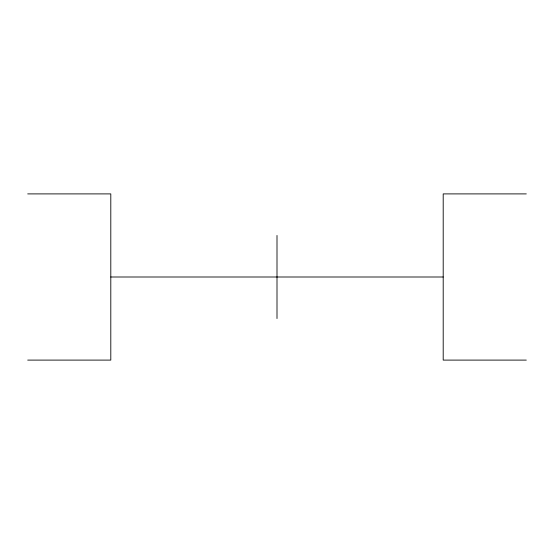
<?xml version="1.0" encoding="UTF-8"?>
<svg xmlns="http://www.w3.org/2000/svg" width="554" height="554" viewBox="0 0 554 554"><rect width="100%" height="100%" fill="white"/><g stroke="black" fill="none" stroke-linecap="round" stroke-linejoin="round"><path stroke-width="0.83" d="M27.7 193.9L110.8 193.9L110.8 360.1L27.7 360.1M526.3 193.9L443.2 193.9L443.2 360.1L526.3 360.1M110.8 277L443.2 277M277 235.45L277 318.55"/></g></svg>
